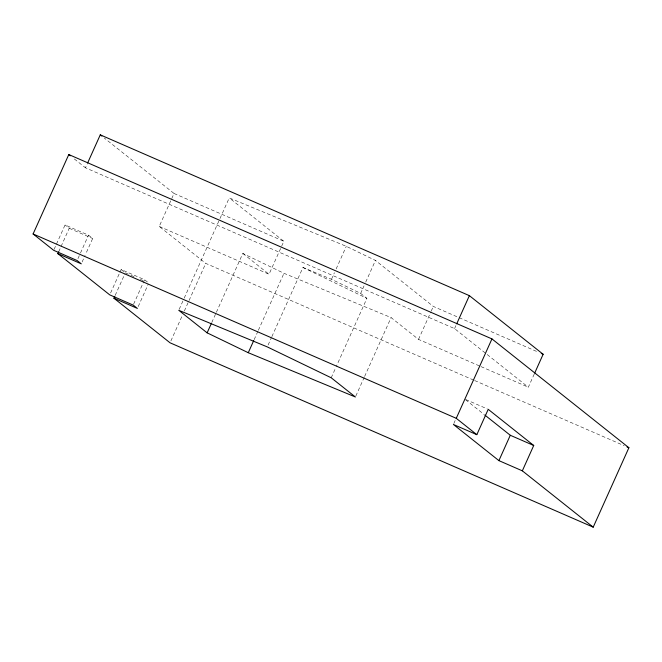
<?xml version="1.0" encoding="UTF-8"?>
<svg xmlns="http://www.w3.org/2000/svg" width="662" height="662" viewBox="0 0 662 662"><rect width="100%" height="100%" fill="white"/><g stroke="black" fill="none" stroke-linecap="round" stroke-linejoin="round"><path stroke-width="0.5" stroke-dasharray="3.31 2.48" d="M534.251 374.038L528.326 387.22L454.562 328.6L85.464 167.792L87.161 164.027M54.094 249.375L65.058 224.964L88.501 235.175L92.68 238.494L85.506 254.456M58.695 251.759L69.237 228.282L65.058 224.964M77.951 258.643L80.061 253.951M80.483 253.008L88.501 235.175M82.129 261.962L85.084 255.391M110.595 293.001L119.458 273.29M119.88 272.347L121.146 269.533L144.581 279.745L148.76 283.063M115.196 295.384L124.903 273.795M473.644 380.096L205.741 263.377L159.228 226.412L174.04 193.461L104.282 138.027M133.616 304.156L144.581 279.745M138.217 306.539L148.338 284.006M179.17 309.344L183.796 299.05M184.218 298.115L219.569 219.453M219.991 218.518L229.251 197.913L346.3 246.33L375.453 260.439L433.329 306.432L537.453 351.795M170.887 340.93L182.224 315.7M184.326 311.032L205.741 263.377M211.749 322.568L215.953 313.225M216.366 312.29L242.822 253.422L283.965 273.298L391.085 317.578L418.516 339.383L480.049 366.185M159.228 226.412L269.037 274.258L283.849 241.307L229.251 197.913M254.15 339.639L257.932 331.223M258.346 330.288L283.965 273.298M268.102 345.034L271.461 337.554M271.883 336.619L302.956 267.481L331.488 279.281L360.649 293.39L366.905 298.363L336.255 366.574M331.488 279.281L334.451 272.694M336.147 268.929L346.3 246.33M360.649 293.39L364.034 285.86M365.722 282.095L375.453 260.439M331.215 377.787L335.833 367.509M355.808 396.066L364.208 377.373M364.63 376.438L391.085 317.578M418.516 339.383L430.788 312.075M431.21 311.14L433.329 306.432M454.562 328.6L456.25 324.835M453.818 423.523L455.497 419.766M174.04 193.461L283.849 241.307M480.993 366.599L528.326 387.22M474.596 380.509L624.167 445.675M465.717 399.517L487.282 408.917M69.237 228.282L92.68 238.494M125.325 272.86L130.009 274.895M130.952 275.309L135.636 277.345M140.327 279.389L143.133 280.614M302.956 267.481L366.905 298.363M465.585 399.749L483.947 414.338M242.822 253.422L269.037 274.258M74.351 158.963L85.464 167.792M121.146 269.533L124.63 272.305"/><path stroke-width="0.99" d="M58.695 251.759L57.851 253.629L81.285 263.84L77.106 260.522L53.672 250.31L33.1 233.967L68.79 154.544L491.949 338.903L628.9 447.735L593.21 527.159L170.051 342.8L113.93 298.206L114.774 296.328M87.583 163.084L100.276 134.841L469.375 295.649L543.138 354.269L534.673 373.103M207.132 332.845L178.748 310.288L267.266 346.896L331.215 377.787L355.395 396.993L248.267 352.714L207.132 332.845L211.335 323.503M248.267 352.714L253.728 340.574M456.681 323.892L469.375 295.649M593.21 527.159L522.335 470.831L533.729 445.485L488.217 409.323L476.83 434.669L456.259 418.318L491.949 338.903M522.335 470.831L498.9 460.62L510.286 435.273L484.741 414.975M541.243 353.442L543.138 354.269M627.005 446.916L628.9 447.735M510.286 435.273L533.729 445.485M33.1 233.967L456.259 418.318M476.83 434.669L453.396 424.458L498.9 460.62M113.93 298.206L137.373 308.409L133.194 305.091L109.751 294.88L57.851 253.629M100.276 134.841L101.874 136.115M68.79 154.544L70.379 155.81"/></g></svg>
